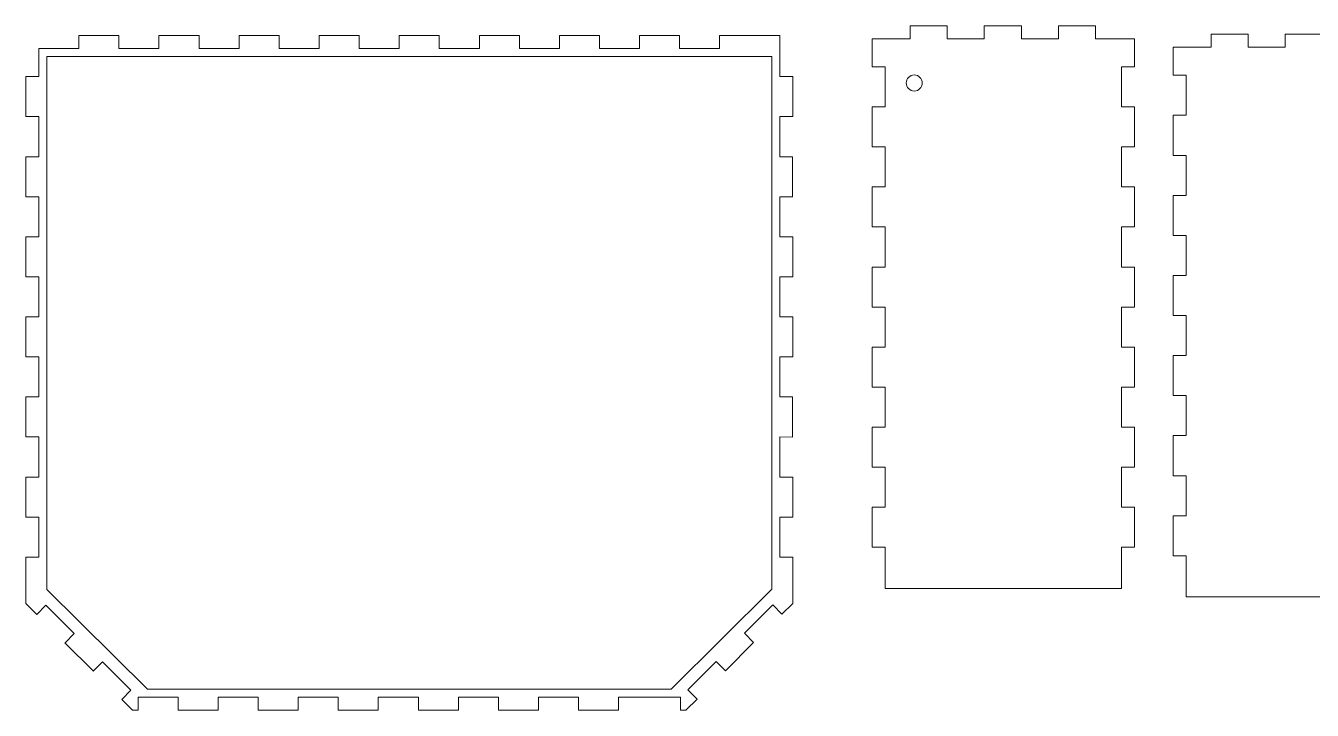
# Model space of a CAD drawing. Header units: millimetres. Extents: x -119 to 3616, y -1141 to -7.
# Drawn here: x 232 to 874, y -349 to -7 of the extents above; entities that cross this region are included whole.
import ezdxf

# ---------------------------------------------------------------- set-up
doc = ezdxf.new("R2010")
doc.units = ezdxf.units.MM
doc.header["$MEASUREMENT"] = 0
doc.layers.add('Layer 1', color=7, linetype='Continuous')

msp = doc.modelspace()

# ---------------------------------------------------------------- linework, layer by layer
at = {"layer": 'Layer 1', "color": 250, "lineweight": 9}
for points, knots in [([(609.4971, -300.8526), (609.4971, -300.8526), (614.8627, -295.4865), (614.8627, -295.4865), (614.8627, -295.4865), (614.8627, -295.4865), (614.8583, -272.3159), (614.8583, -272.3159), (614.8583, -272.3159), (614.8583, -272.3159), (608.3754, -272.349), (608.3754, -272.349), (608.3754, -272.349), (608.3754, -272.349), (608.3754, -252.349), (608.3754, -252.349), (608.3754, -252.349), (608.3754, -252.349), (614.8589, -252.349), (614.8589, -252.349), (614.8589, -252.349), (614.8589, -252.349), (614.8598, -232.349), (614.8598, -232.349), (614.8598, -232.349), (614.8598, -232.349), (608.3754, -232.349), (608.3754, -232.349), (608.3754, -232.349), (608.3754, -232.349), (608.3754, -212.349), (608.3754, -212.349), (608.3754, -212.349), (608.3754, -212.349), (614.8276, -212.3821), (614.8276, -212.3821), (614.8276, -212.3821), (614.8276, -212.3821), (614.8285, -192.3821), (614.8285, -192.3821), (614.8285, -192.3821), (614.8285, -192.3821), (608.3754, -192.349), (608.3754, -192.349), (608.3754, -192.349), (608.3754, -192.349), (608.3754, -172.349), (608.3754, -172.349), (608.3754, -172.349), (608.3754, -172.349), (614.862, -172.349), (614.862, -172.349), (614.862, -172.349), (614.862, -172.349), (614.863, -152.349), (614.863, -152.349), (614.863, -152.349), (614.863, -152.349), (608.3754, -152.349), (608.3754, -152.349), (608.3754, -152.349), (608.3754, -152.349), (608.3754, -132.349), (608.3754, -132.349), (608.3754, -132.349), (608.3754, -132.349), (614.8635, -132.349), (614.8635, -132.349), (614.8635, -132.349), (614.8635, -132.349), (614.8644, -112.349), (614.8644, -112.349), (614.8644, -112.349), (614.8644, -112.349), (608.3754, -112.349), (608.3754, -112.349), (608.3754, -112.349), (608.3754, -112.349), (608.3754, -92.349), (608.3754, -92.349), (608.3754, -92.349), (608.3754, -92.349), (614.8322, -92.349), (614.8322, -92.349), (614.8322, -92.349), (614.8322, -92.349), (614.8331, -72.349), (614.8331, -72.349), (614.8331, -72.349), (614.8331, -72.349), (608.3754, -72.349), (608.3754, -72.349), (608.3754, -72.349), (608.3754, -72.349), (608.3754, -52.349), (608.3754, -52.349), (608.3754, -52.349), (608.3754, -52.349), (614.8668, -52.349), (614.8668, -52.349), (614.8668, -52.349), (614.8668, -52.349), (614.8678, -32.349), (614.8678, -32.349), (614.8678, -32.349), (614.8678, -32.349), (608.3754, -32.349), (608.3754, -32.349), (608.3754, -32.349), (608.3754, -32.349), (608.3753, -11.8533), (608.3753, -11.8533), (608.3753, -11.8533), (608.3753, -11.8533), (578.3693, -11.8533), (578.3693, -11.8533), (578.3693, -11.8533), (578.3693, -11.8533), (578.3694, -18.349), (578.3694, -18.349), (578.3694, -18.349), (578.3694, -18.349), (558.3694, -18.349), (558.3694, -18.349), (558.3694, -18.349), (558.3694, -18.349), (558.3693, -11.8559), (558.3693, -11.8559), (558.3693, -11.8559), (558.3693, -11.8559), (538.3693, -11.8559), (538.3693, -11.8559), (538.3693, -11.8559), (538.3693, -11.8559), (538.3694, -18.349), (538.3694, -18.349), (538.3694, -18.349), (538.3694, -18.349), (518.3694, -18.349), (518.3694, -18.349), (518.3694, -18.349), (518.3694, -18.349), (518.3693, -11.8251), (518.3693, -11.8251), (518.3693, -11.8251), (518.3693, -11.8251), (498.3693, -11.8251), (498.3693, -11.8251), (498.3693, -11.8251), (498.3693, -11.8251), (498.3694, -18.349), (498.3694, -18.349), (498.3694, -18.349), (498.3694, -18.349), (478.3694, -18.349), (478.3694, -18.349), (478.3694, -18.349), (478.3694, -18.349), (478.3693, -11.8602), (478.3693, -11.8602), (478.3693, -11.8602), (478.3693, -11.8602), (458.3693, -11.8602), (458.3693, -11.8602), (458.3693, -11.8602), (458.3693, -11.8602), (458.3694, -18.349), (458.3694, -18.349), (458.3694, -18.349), (458.3694, -18.349), (438.3694, -18.349), (438.3694, -18.349), (438.3694, -18.349), (438.3694, -18.349), (438.3694, -11.8622), (438.3694, -11.8622), (438.3694, -11.8622), (438.3694, -11.8622), (418.3694, -11.8622), (418.3694, -11.8622), (418.3694, -11.8622), (418.3694, -11.8622), (418.3694, -18.349), (418.3694, -18.349), (418.3694, -18.349), (418.3694, -18.349), (398.3694, -18.349), (398.3694, -18.349), (398.3694, -18.349), (398.3694, -18.349), (398.3693, -11.8147), (398.3693, -11.8147), (398.3693, -11.8147), (398.3693, -11.8147), (378.3693, -11.8147), (378.3693, -11.8147), (378.3693, -11.8147), (378.3693, -11.8147), (378.3694, -18.349), (378.3694, -18.349), (378.3694, -18.349), (378.3694, -18.349), (358.3694, -18.349), (358.3694, -18.349), (358.3694, -18.349), (358.3694, -18.349), (358.3693, -11.8334), (358.3693, -11.8334), (358.3693, -11.8334), (358.3693, -11.8334), (338.3693, -11.8334), (338.3693, -11.8334), (338.3693, -11.8334), (338.3693, -11.8334), (338.3694, -18.349), (338.3694, -18.349), (338.3694, -18.349), (338.3694, -18.349), (318.3694, -18.349), (318.3694, -18.349), (318.3694, -18.349), (318.3694, -18.349), (318.3694, -11.8355), (318.3694, -11.8355), (318.3694, -11.8355), (318.3694, -11.8355), (298.3695, -11.8355), (298.3695, -11.8355), (298.3695, -11.8355), (298.3695, -11.8355), (298.3695, -18.349), (298.3695, -18.349), (298.3695, -18.349), (298.3695, -18.349), (278.3695, -18.349), (278.3695, -18.349), (278.3695, -18.349), (278.3695, -18.349), (278.3695, -11.887), (278.3695, -11.887), (278.3695, -11.887), (278.3695, -11.887), (258.3695, -11.887), (258.3695, -11.887), (258.3695, -11.887), (258.3695, -11.887), (258.3695, -18.349), (258.3695, -18.349), (258.3695, -18.349), (258.3695, -18.349), (238.3695, -18.349), (238.3695, -18.349), (238.3695, -18.349), (238.3695, -18.349), (238.3695, -32.349), (238.3695, -32.349), (238.3695, -32.349), (238.3695, -32.349), (231.8537, -32.349), (231.8537, -32.349), (231.8537, -32.349), (231.8537, -32.349), (231.8547, -52.349), (231.8547, -52.349), (231.8547, -52.349), (231.8547, -52.349), (238.3695, -52.349), (238.3695, -52.349), (238.3695, -52.349), (238.3695, -52.349), (238.3695, -72.349), (238.3695, -72.349), (238.3695, -72.349), (238.3695, -72.349), (231.856, -72.349), (231.856, -72.349), (231.856, -72.349), (231.856, -72.349), (231.8569, -92.349), (231.8569, -92.349), (231.8569, -92.349), (231.8569, -92.349), (238.3695, -92.349), (238.3695, -92.349), (238.3695, -92.349), (238.3695, -92.349), (238.3695, -112.349), (238.3695, -112.349), (238.3695, -112.349), (238.3695, -112.349), (231.8582, -112.349), (231.8582, -112.349), (231.8582, -112.349), (231.8582, -112.349), (231.8591, -132.349), (231.8591, -132.349), (231.8591, -132.349), (231.8591, -132.349), (238.3695, -132.349), (238.3695, -132.349), (238.3695, -132.349), (238.3695, -132.349), (238.3695, -152.349), (238.3695, -152.349), (238.3695, -152.349), (238.3695, -152.349), (231.8603, -152.349), (231.8603, -152.349), (231.8603, -152.349), (231.8603, -152.349), (231.8613, -172.349), (231.8613, -172.349), (231.8613, -172.349), (231.8613, -172.349), (238.3695, -172.349), (238.3695, -172.349), (238.3695, -172.349), (238.3695, -172.349), (238.3695, -192.349), (238.3695, -192.349), (238.3695, -192.349), (238.3695, -192.349), (231.8957, -192.349), (231.8957, -192.349), (231.8957, -192.349), (231.8957, -192.349), (231.8966, -212.349), (231.8966, -212.349), (231.8966, -212.349), (231.8966, -212.349), (238.3695, -212.349), (238.3695, -212.349), (238.3695, -212.349), (238.3695, -212.349), (238.3695, -232.349), (238.3695, -232.349), (238.3695, -232.349), (238.3695, -232.349), (231.8315, -232.349), (231.8315, -232.349), (231.8315, -232.349), (231.8315, -232.349), (231.8324, -252.349), (231.8324, -252.349), (231.8324, -252.349), (231.8324, -252.349), (238.3695, -252.349), (238.3695, -252.349), (238.3695, -252.349), (238.3695, -252.349), (238.3695, -272.349), (238.3695, -272.349), (238.3695, -272.349), (238.3695, -272.349), (231.867, -272.349), (231.867, -272.349), (231.867, -272.349), (231.867, -272.349), (231.8397, -295.491), (231.8397, -295.491), (231.8397, -295.491), (231.8397, -295.491), (237.3227, -300.9739), (237.3227, -300.9739)], [0, 0, 0, 0, 0.01086957, 0.01086957, 0.01086957, 0.01086957, 0.02173913, 0.02173913, 0.02173913, 0.02173913, 0.0326087, 0.0326087, 0.0326087, 0.0326087, 0.04347826, 0.04347826, 0.04347826, 0.04347826, 0.05434783, 0.05434783, 0.05434783, 0.05434783, 0.06521739, 0.06521739, 0.06521739, 0.06521739, 0.07608696, 0.07608696, 0.07608696, 0.07608696, 0.08695652, 0.08695652, 0.08695652, 0.08695652, 0.09782609, 0.09782609, 0.09782609, 0.09782609, 0.10869565, 0.10869565, 0.10869565, 0.10869565, 0.11956522, 0.11956522, 0.11956522, 0.11956522, 0.13043478, 0.13043478, 0.13043478, 0.13043478, 0.14130435, 0.14130435, 0.14130435, 0.14130435, 0.15217391, 0.15217391, 0.15217391, 0.15217391, 0.16304348, 0.16304348, 0.16304348, 0.16304348, 0.17391304, 0.17391304, 0.17391304, 0.17391304, 0.18478261, 0.18478261, 0.18478261, 0.18478261, 0.19565217, 0.19565217, 0.19565217, 0.19565217, 0.20652174, 0.20652174, 0.20652174, 0.20652174, 0.2173913, 0.2173913, 0.2173913, 0.2173913, 0.22826087, 0.22826087, 0.22826087, 0.22826087, 0.23913043, 0.23913043, 0.23913043, 0.23913043, 0.25, 0.25, 0.25, 0.25, 0.26086957, 0.26086957, 0.26086957, 0.26086957, 0.27173913, 0.27173913, 0.27173913, 0.27173913, 0.2826087, 0.2826087, 0.2826087, 0.2826087, 0.29347826, 0.29347826, 0.29347826, 0.29347826, 0.30434783, 0.30434783, 0.30434783, 0.30434783, 0.31521739, 0.31521739, 0.31521739, 0.31521739, 0.32608696, 0.32608696, 0.32608696, 0.32608696, 0.33695652, 0.33695652, 0.33695652, 0.33695652, 0.34782609, 0.34782609, 0.34782609, 0.34782609, 0.35869565, 0.35869565, 0.35869565, 0.35869565, 0.36956522, 0.36956522, 0.36956522, 0.36956522, 0.38043478, 0.38043478, 0.38043478, 0.38043478, 0.39130435, 0.39130435, 0.39130435, 0.39130435, 0.40217391, 0.40217391, 0.40217391, 0.40217391, 0.41304348, 0.41304348, 0.41304348, 0.41304348, 0.42391304, 0.42391304, 0.42391304, 0.42391304, 0.43478261, 0.43478261, 0.43478261, 0.43478261, 0.44565217, 0.44565217, 0.44565217, 0.44565217, 0.45652174, 0.45652174, 0.45652174, 0.45652174, 0.4673913, 0.4673913, 0.4673913, 0.4673913, 0.47826087, 0.47826087, 0.47826087, 0.47826087, 0.48913043, 0.48913043, 0.48913043, 0.48913043, 0.5, 0.5, 0.5, 0.5, 0.51086957, 0.51086957, 0.51086957, 0.51086957, 0.52173913, 0.52173913, 0.52173913, 0.52173913, 0.5326087, 0.5326087, 0.5326087, 0.5326087, 0.54347826, 0.54347826, 0.54347826, 0.54347826, 0.55434783, 0.55434783, 0.55434783, 0.55434783, 0.56521739, 0.56521739, 0.56521739, 0.56521739, 0.57608696, 0.57608696, 0.57608696, 0.57608696, 0.58695652, 0.58695652, 0.58695652, 0.58695652, 0.59782609, 0.59782609, 0.59782609, 0.59782609, 0.60869565, 0.60869565, 0.60869565, 0.60869565, 0.61956522, 0.61956522, 0.61956522, 0.61956522, 0.63043478, 0.63043478, 0.63043478, 0.63043478, 0.64130435, 0.64130435, 0.64130435, 0.64130435, 0.65217391, 0.65217391, 0.65217391, 0.65217391, 0.66304348, 0.66304348, 0.66304348, 0.66304348, 0.67391304, 0.67391304, 0.67391304, 0.67391304, 0.68478261, 0.68478261, 0.68478261, 0.68478261, 0.69565217, 0.69565217, 0.69565217, 0.69565217, 0.70652174, 0.70652174, 0.70652174, 0.70652174, 0.7173913, 0.7173913, 0.7173913, 0.7173913, 0.72826087, 0.72826087, 0.72826087, 0.72826087, 0.73913043, 0.73913043, 0.73913043, 0.73913043, 0.75, 0.75, 0.75, 0.75, 0.76086957, 0.76086957, 0.76086957, 0.76086957, 0.77173913, 0.77173913, 0.77173913, 0.77173913, 0.7826087, 0.7826087, 0.7826087, 0.7826087, 0.79347826, 0.79347826, 0.79347826, 0.79347826, 0.80434783, 0.80434783, 0.80434783, 0.80434783, 0.81521739, 0.81521739, 0.81521739, 0.81521739, 0.82608696, 0.82608696, 0.82608696, 0.82608696, 0.83695652, 0.83695652, 0.83695652, 0.83695652, 0.84782609, 0.84782609, 0.84782609, 0.84782609, 0.85869565, 0.85869565, 0.85869565, 0.85869565, 0.86956522, 0.86956522, 0.86956522, 0.86956522, 0.88043478, 0.88043478, 0.88043478, 0.88043478, 0.89130435, 0.89130435, 0.89130435, 0.89130435, 0.90217391, 0.90217391, 0.90217391, 0.90217391, 0.91304348, 0.91304348, 0.91304348, 0.91304348, 0.92391304, 0.92391304, 0.92391304, 0.92391304, 0.93478261, 0.93478261, 0.93478261, 0.93478261, 0.94565217, 0.94565217, 0.94565217, 0.94565217, 0.95652174, 0.95652174, 0.95652174, 0.95652174, 0.9673913, 0.9673913, 0.9673913, 0.9673913, 0.97826087, 0.97826087, 0.97826087, 0.97826087, 1, 1, 1, 1]), ([(673.56, -6.9655), (673.56, -6.9655), (692.0601, -6.9656), (692.0601, -6.9656), (692.0601, -6.9656), (692.0601, -6.9656), (692.06, -13.4507), (692.06, -13.4507), (692.06, -13.4507), (692.06, -13.4507), (710.5601, -13.4508), (710.5601, -13.4508), (710.5601, -13.4508), (710.5601, -13.4508), (710.56, -6.9984), (710.56, -6.9984), (710.56, -6.9984), (710.56, -6.9984), (729.06, -6.9984), (729.06, -6.9984), (729.06, -6.9984), (729.06, -6.9984), (729.0601, -13.4507), (729.0601, -13.4507), (729.0601, -13.4507), (729.0601, -13.4507), (747.56, -13.4507), (747.56, -13.4507), (747.56, -13.4507), (747.56, -13.4507), (747.5601, -6.9323), (747.5601, -6.9323), (747.5601, -6.9323), (747.5601, -6.9323), (766.0601, -6.9324), (766.0601, -6.9324), (766.0601, -6.9324), (766.0601, -6.9324), (766.0601, -13.4507), (766.0601, -13.4507), (766.0601, -13.4507), (766.0601, -13.4507), (785.5537, -13.4508), (785.5537, -13.4508), (785.5537, -13.4508), (785.5537, -13.4508), (785.5538, -27.4508), (785.5538, -27.4508), (785.5538, -27.4508), (785.5538, -27.4508), (779.0602, -27.4507), (779.0602, -27.4507), (779.0602, -27.4507), (779.0602, -27.4507), (779.0601, -47.4508), (779.0601, -47.4508), (779.0601, -47.4508), (779.0601, -47.4508), (785.5729, -47.4506), (785.5729, -47.4506), (785.5729, -47.4506), (785.5729, -47.4506), (785.5729, -67.4507), (785.5729, -67.4507), (785.5729, -67.4507), (785.5729, -67.4507), (779.06, -67.4507), (779.06, -67.4507), (779.06, -67.4507), (779.06, -67.4507), (779.06, -87.4507), (779.06, -87.4507), (779.06, -87.4507), (779.06, -87.4507), (785.5424, -87.4508), (785.5424, -87.4508), (785.5424, -87.4508), (785.5424, -87.4508), (785.5423, -107.4508), (785.5423, -107.4508), (785.5423, -107.4508), (785.5423, -107.4508), (779.06, -107.4507), (779.06, -107.4507), (779.06, -107.4507), (779.06, -107.4507), (779.0601, -127.4507), (779.0601, -127.4507), (779.0601, -127.4507), (779.0601, -127.4507), (785.5784, -127.4506), (785.5784, -127.4506), (785.5784, -127.4506), (785.5784, -127.4506), (785.5783, -147.4506), (785.5783, -147.4506), (785.5783, -147.4506), (785.5783, -147.4506), (779.0601, -147.4507), (779.0601, -147.4507), (779.0601, -147.4507), (779.0601, -147.4507), (779.0601, -167.4506), (779.0601, -167.4506), (779.0601, -167.4506), (779.0601, -167.4506), (785.5643, -167.4507), (785.5643, -167.4507), (785.5643, -167.4507), (785.5643, -167.4507), (785.5643, -187.4507), (785.5643, -187.4507), (785.5643, -187.4507), (785.5643, -187.4507), (779.0601, -187.4507), (779.0601, -187.4507), (779.0601, -187.4507), (779.0601, -187.4507), (779.0601, -207.4507), (779.0601, -207.4507), (779.0601, -207.4507), (779.0601, -207.4507), (785.5669, -207.4507), (785.5669, -207.4507), (785.5669, -207.4507), (785.5669, -207.4507), (785.567, -227.4506), (785.567, -227.4506), (785.567, -227.4506), (785.567, -227.4506), (779.0602, -227.4507), (779.0602, -227.4507), (779.0602, -227.4507), (779.0602, -227.4507), (779.0601, -247.4506), (779.0601, -247.4506), (779.0601, -247.4506), (779.0601, -247.4506), (785.6025, -247.4672), (785.6025, -247.4672), (785.6025, -247.4672), (785.6025, -247.4672), (785.6024, -267.4673), (785.6024, -267.4673), (785.6024, -267.4673), (785.6024, -267.4673), (779.0601, -267.4506), (779.0601, -267.4506), (779.0601, -267.4506), (779.0601, -267.4506), (779.0601, -287.9589), (779.0601, -287.9589), (779.0601, -287.9589), (779.0601, -287.9589), (661.0601, -287.9588), (661.0601, -287.9588), (661.0601, -287.9588), (661.0601, -287.9588), (661.0602, -267.4507), (661.0602, -267.4507), (661.0602, -267.4507), (661.0602, -267.4507), (654.5401, -267.4344), (654.5401, -267.4344), (654.5401, -267.4344), (654.5401, -267.4344), (654.5402, -247.4344), (654.5402, -247.4344), (654.5402, -247.4344), (654.5402, -247.4344), (661.0602, -247.4507), (661.0602, -247.4507), (661.0602, -247.4507), (661.0602, -247.4507), (661.06, -227.4507), (661.06, -227.4507), (661.06, -227.4507), (661.06, -227.4507), (654.5708, -227.4507), (654.5708, -227.4507), (654.5708, -227.4507), (654.5708, -227.4507), (654.5709, -207.4507), (654.5709, -207.4507), (654.5709, -207.4507), (654.5709, -207.4507), (661.06, -207.4506), (661.06, -207.4506), (661.06, -207.4506), (661.06, -207.4506), (661.0601, -187.4507), (661.0601, -187.4507), (661.0601, -187.4507), (661.0601, -187.4507), (654.5682, -187.4509), (654.5682, -187.4509), (654.5682, -187.4509), (654.5682, -187.4509), (654.5682, -167.4509), (654.5682, -167.4509), (654.5682, -167.4509), (654.5682, -167.4509), (661.0601, -167.4508), (661.0601, -167.4508), (661.0601, -167.4508), (661.0601, -167.4508), (661.0601, -147.4507), (661.0601, -147.4507), (661.0601, -147.4507), (661.0601, -147.4507), (654.5657, -147.4509), (654.5657, -147.4509), (654.5657, -147.4509), (654.5657, -147.4509), (654.5657, -127.4508), (654.5657, -127.4508), (654.5657, -127.4508), (654.5657, -127.4508), (661.06, -127.4507), (661.06, -127.4507), (661.06, -127.4507), (661.06, -127.4507), (661.0601, -107.4506), (661.0601, -107.4506), (661.0601, -107.4506), (661.0601, -107.4506), (654.5796, -107.4508), (654.5796, -107.4508), (654.5796, -107.4508), (654.5796, -107.4508), (654.5796, -87.4508), (654.5796, -87.4508), (654.5796, -87.4508), (654.5796, -87.4508), (661.0601, -87.4506), (661.0601, -87.4506), (661.0601, -87.4506), (661.0601, -87.4506), (661.0602, -67.4507), (661.0602, -67.4507), (661.0602, -67.4507), (661.0602, -67.4507), (654.5606, -67.4509), (654.5606, -67.4509), (654.5606, -67.4509), (654.5606, -67.4509), (654.5606, -47.4509), (654.5606, -47.4509), (654.5606, -47.4509), (654.5606, -47.4509), (661.0602, -47.4507), (661.0602, -47.4507), (661.0602, -47.4507), (661.0602, -47.4507), (661.0601, -27.4507), (661.0601, -27.4507), (661.0601, -27.4507), (661.0601, -27.4507), (654.5584, -27.4508), (654.5584, -27.4508), (654.5584, -27.4508), (654.5584, -27.4508), (654.5585, -13.4508), (654.5585, -13.4508), (654.5585, -13.4508), (654.5585, -13.4508), (673.5601, -13.4507), (673.5601, -13.4507), (673.5601, -13.4507), (673.5601, -13.4507), (673.56, -6.9655), (673.56, -6.9655)], [0, 0, 0, 0, 0.01449275, 0.01449275, 0.01449275, 0.01449275, 0.02898551, 0.02898551, 0.02898551, 0.02898551, 0.04347826, 0.04347826, 0.04347826, 0.04347826, 0.05797101, 0.05797101, 0.05797101, 0.05797101, 0.07246377, 0.07246377, 0.07246377, 0.07246377, 0.08695652, 0.08695652, 0.08695652, 0.08695652, 0.10144928, 0.10144928, 0.10144928, 0.10144928, 0.11594203, 0.11594203, 0.11594203, 0.11594203, 0.13043478, 0.13043478, 0.13043478, 0.13043478, 0.14492754, 0.14492754, 0.14492754, 0.14492754, 0.15942029, 0.15942029, 0.15942029, 0.15942029, 0.17391304, 0.17391304, 0.17391304, 0.17391304, 0.1884058, 0.1884058, 0.1884058, 0.1884058, 0.20289855, 0.20289855, 0.20289855, 0.20289855, 0.2173913, 0.2173913, 0.2173913, 0.2173913, 0.23188406, 0.23188406, 0.23188406, 0.23188406, 0.24637681, 0.24637681, 0.24637681, 0.24637681, 0.26086957, 0.26086957, 0.26086957, 0.26086957, 0.27536232, 0.27536232, 0.27536232, 0.27536232, 0.28985507, 0.28985507, 0.28985507, 0.28985507, 0.30434783, 0.30434783, 0.30434783, 0.30434783, 0.31884058, 0.31884058, 0.31884058, 0.31884058, 0.33333333, 0.33333333, 0.33333333, 0.33333333, 0.34782609, 0.34782609, 0.34782609, 0.34782609, 0.36231884, 0.36231884, 0.36231884, 0.36231884, 0.37681159, 0.37681159, 0.37681159, 0.37681159, 0.39130435, 0.39130435, 0.39130435, 0.39130435, 0.4057971, 0.4057971, 0.4057971, 0.4057971, 0.42028986, 0.42028986, 0.42028986, 0.42028986, 0.43478261, 0.43478261, 0.43478261, 0.43478261, 0.44927536, 0.44927536, 0.44927536, 0.44927536, 0.46376812, 0.46376812, 0.46376812, 0.46376812, 0.47826087, 0.47826087, 0.47826087, 0.47826087, 0.49275362, 0.49275362, 0.49275362, 0.49275362, 0.50724638, 0.50724638, 0.50724638, 0.50724638, 0.52173913, 0.52173913, 0.52173913, 0.52173913, 0.53623188, 0.53623188, 0.53623188, 0.53623188, 0.55072464, 0.55072464, 0.55072464, 0.55072464, 0.56521739, 0.56521739, 0.56521739, 0.56521739, 0.57971014, 0.57971014, 0.57971014, 0.57971014, 0.5942029, 0.5942029, 0.5942029, 0.5942029, 0.60869565, 0.60869565, 0.60869565, 0.60869565, 0.62318841, 0.62318841, 0.62318841, 0.62318841, 0.63768116, 0.63768116, 0.63768116, 0.63768116, 0.65217391, 0.65217391, 0.65217391, 0.65217391, 0.66666667, 0.66666667, 0.66666667, 0.66666667, 0.68115942, 0.68115942, 0.68115942, 0.68115942, 0.69565217, 0.69565217, 0.69565217, 0.69565217, 0.71014493, 0.71014493, 0.71014493, 0.71014493, 0.72463768, 0.72463768, 0.72463768, 0.72463768, 0.73913043, 0.73913043, 0.73913043, 0.73913043, 0.75362319, 0.75362319, 0.75362319, 0.75362319, 0.76811594, 0.76811594, 0.76811594, 0.76811594, 0.7826087, 0.7826087, 0.7826087, 0.7826087, 0.79710145, 0.79710145, 0.79710145, 0.79710145, 0.8115942, 0.8115942, 0.8115942, 0.8115942, 0.82608696, 0.82608696, 0.82608696, 0.82608696, 0.84057971, 0.84057971, 0.84057971, 0.84057971, 0.85507246, 0.85507246, 0.85507246, 0.85507246, 0.86956522, 0.86956522, 0.86956522, 0.86956522, 0.88405797, 0.88405797, 0.88405797, 0.88405797, 0.89855072, 0.89855072, 0.89855072, 0.89855072, 0.91304348, 0.91304348, 0.91304348, 0.91304348, 0.92753623, 0.92753623, 0.92753623, 0.92753623, 0.94202899, 0.94202899, 0.94202899, 0.94202899, 0.95652174, 0.95652174, 0.95652174, 0.95652174, 0.97101449, 0.97101449, 0.97101449, 0.97101449, 1, 1, 1, 1]), ([(823.8427, -11.1985), (823.8427, -11.1985), (842.3428, -11.1986), (842.3428, -11.1986), (842.3428, -11.1986), (842.3428, -11.1986), (842.3427, -17.6837), (842.3427, -17.6837), (842.3427, -17.6837), (842.3427, -17.6837), (860.8428, -17.6838), (860.8428, -17.6838), (860.8428, -17.6838), (860.8428, -17.6838), (860.8427, -11.2314), (860.8427, -11.2314), (860.8427, -11.2314), (860.8427, -11.2314), (879.3427, -11.2314), (879.3427, -11.2314), (879.3427, -11.2314), (879.3427, -11.2314), (879.3428, -17.6837), (879.3428, -17.6837), (879.3428, -17.6837), (879.3428, -17.6837), (897.8427, -17.6837), (897.8427, -17.6837), (897.8427, -17.6837), (897.8427, -17.6837), (897.8428, -11.1653), (897.8428, -11.1653), (897.8428, -11.1653), (897.8428, -11.1653), (916.3428, -11.1654), (916.3428, -11.1654), (916.3428, -11.1654), (916.3428, -11.1654), (916.3428, -17.6837), (916.3428, -17.6837), (916.3428, -17.6837), (916.3428, -17.6837), (935.8364, -17.6838), (935.8364, -17.6838), (935.8364, -17.6838), (935.8364, -17.6838), (935.8365, -31.6838), (935.8365, -31.6838), (935.8365, -31.6838), (935.8365, -31.6838), (929.3429, -31.6837), (929.3429, -31.6837), (929.3429, -31.6837), (929.3429, -31.6837), (929.3428, -51.6838), (929.3428, -51.6838), (929.3428, -51.6838), (929.3428, -51.6838), (935.8556, -51.6836), (935.8556, -51.6836), (935.8556, -51.6836), (935.8556, -51.6836), (935.8556, -71.6837), (935.8556, -71.6837), (935.8556, -71.6837), (935.8556, -71.6837), (929.3427, -71.6837), (929.3427, -71.6837), (929.3427, -71.6837), (929.3427, -71.6837), (929.3427, -91.6837), (929.3427, -91.6837), (929.3427, -91.6837), (929.3427, -91.6837), (935.8251, -91.6838), (935.8251, -91.6838), (935.8251, -91.6838), (935.8251, -91.6838), (935.825, -111.6838), (935.825, -111.6838), (935.825, -111.6838), (935.825, -111.6838), (929.3427, -111.6837), (929.3427, -111.6837), (929.3427, -111.6837), (929.3427, -111.6837), (929.3428, -131.6837), (929.3428, -131.6837), (929.3428, -131.6837), (929.3428, -131.6837), (935.8611, -131.6836), (935.8611, -131.6836), (935.8611, -131.6836), (935.8611, -131.6836), (935.861, -151.6836), (935.861, -151.6836), (935.861, -151.6836), (935.861, -151.6836), (929.3428, -151.6837), (929.3428, -151.6837), (929.3428, -151.6837), (929.3428, -151.6837), (929.3428, -171.6836), (929.3428, -171.6836), (929.3428, -171.6836), (929.3428, -171.6836), (935.847, -171.6837), (935.847, -171.6837), (935.847, -171.6837), (935.847, -171.6837), (935.847, -191.6837), (935.847, -191.6837), (935.847, -191.6837), (935.847, -191.6837), (929.3428, -191.6837), (929.3428, -191.6837), (929.3428, -191.6837), (929.3428, -191.6837), (929.3428, -211.6837), (929.3428, -211.6837), (929.3428, -211.6837), (929.3428, -211.6837), (935.8496, -211.6837), (935.8496, -211.6837), (935.8496, -211.6837), (935.8496, -211.6837), (935.8497, -231.6836), (935.8497, -231.6836), (935.8497, -231.6836), (935.8497, -231.6836), (929.3429, -231.6837), (929.3429, -231.6837), (929.3429, -231.6837), (929.3429, -231.6837), (929.3428, -251.6836), (929.3428, -251.6836), (929.3428, -251.6836), (929.3428, -251.6836), (935.8852, -251.7002), (935.8852, -251.7002), (935.8852, -251.7002), (935.8852, -251.7002), (935.8851, -271.7003), (935.8851, -271.7003), (935.8851, -271.7003), (935.8851, -271.7003), (929.3428, -271.6836), (929.3428, -271.6836), (929.3428, -271.6836), (929.3428, -271.6836), (929.3428, -292.1919), (929.3428, -292.1919), (929.3428, -292.1919), (929.3428, -292.1919), (811.3428, -292.1918), (811.3428, -292.1918), (811.3428, -292.1918), (811.3428, -292.1918), (811.3429, -271.6837), (811.3429, -271.6837), (811.3429, -271.6837), (811.3429, -271.6837), (804.8228, -271.6674), (804.8228, -271.6674), (804.8228, -271.6674), (804.8228, -271.6674), (804.8229, -251.6674), (804.8229, -251.6674), (804.8229, -251.6674), (804.8229, -251.6674), (811.3429, -251.6837), (811.3429, -251.6837), (811.3429, -251.6837), (811.3429, -251.6837), (811.3427, -231.6837), (811.3427, -231.6837), (811.3427, -231.6837), (811.3427, -231.6837), (804.8535, -231.6837), (804.8535, -231.6837), (804.8535, -231.6837), (804.8535, -231.6837), (804.8536, -211.6837), (804.8536, -211.6837), (804.8536, -211.6837), (804.8536, -211.6837), (811.3427, -211.6836), (811.3427, -211.6836), (811.3427, -211.6836), (811.3427, -211.6836), (811.3428, -191.6837), (811.3428, -191.6837), (811.3428, -191.6837), (811.3428, -191.6837), (804.8509, -191.6839), (804.8509, -191.6839), (804.8509, -191.6839), (804.8509, -191.6839), (804.8509, -171.6839), (804.8509, -171.6839), (804.8509, -171.6839), (804.8509, -171.6839), (811.3428, -171.6838), (811.3428, -171.6838), (811.3428, -171.6838), (811.3428, -171.6838), (811.3428, -151.6837), (811.3428, -151.6837), (811.3428, -151.6837), (811.3428, -151.6837), (804.8484, -151.6839), (804.8484, -151.6839), (804.8484, -151.6839), (804.8484, -151.6839), (804.8484, -131.6838), (804.8484, -131.6838), (804.8484, -131.6838), (804.8484, -131.6838), (811.3427, -131.6837), (811.3427, -131.6837), (811.3427, -131.6837), (811.3427, -131.6837), (811.3428, -111.6836), (811.3428, -111.6836), (811.3428, -111.6836), (811.3428, -111.6836), (804.8623, -111.6838), (804.8623, -111.6838), (804.8623, -111.6838), (804.8623, -111.6838), (804.8623, -91.6838), (804.8623, -91.6838), (804.8623, -91.6838), (804.8623, -91.6838), (811.3428, -91.6836), (811.3428, -91.6836), (811.3428, -91.6836), (811.3428, -91.6836), (811.3429, -71.6837), (811.3429, -71.6837), (811.3429, -71.6837), (811.3429, -71.6837), (804.8433, -71.6839), (804.8433, -71.6839), (804.8433, -71.6839), (804.8433, -71.6839), (804.8433, -51.6839), (804.8433, -51.6839), (804.8433, -51.6839), (804.8433, -51.6839), (811.3429, -51.6837), (811.3429, -51.6837), (811.3429, -51.6837), (811.3429, -51.6837), (811.3428, -31.6837), (811.3428, -31.6837), (811.3428, -31.6837), (811.3428, -31.6837), (804.8411, -31.6838), (804.8411, -31.6838), (804.8411, -31.6838), (804.8411, -31.6838), (804.8412, -17.6838), (804.8412, -17.6838), (804.8412, -17.6838), (804.8412, -17.6838), (823.8428, -17.6837), (823.8428, -17.6837), (823.8428, -17.6837), (823.8428, -17.6837), (823.8427, -11.1985), (823.8427, -11.1985)], [0, 0, 0, 0, 0.01449275, 0.01449275, 0.01449275, 0.01449275, 0.02898551, 0.02898551, 0.02898551, 0.02898551, 0.04347826, 0.04347826, 0.04347826, 0.04347826, 0.05797101, 0.05797101, 0.05797101, 0.05797101, 0.07246377, 0.07246377, 0.07246377, 0.07246377, 0.08695652, 0.08695652, 0.08695652, 0.08695652, 0.10144928, 0.10144928, 0.10144928, 0.10144928, 0.11594203, 0.11594203, 0.11594203, 0.11594203, 0.13043478, 0.13043478, 0.13043478, 0.13043478, 0.14492754, 0.14492754, 0.14492754, 0.14492754, 0.15942029, 0.15942029, 0.15942029, 0.15942029, 0.17391304, 0.17391304, 0.17391304, 0.17391304, 0.1884058, 0.1884058, 0.1884058, 0.1884058, 0.20289855, 0.20289855, 0.20289855, 0.20289855, 0.2173913, 0.2173913, 0.2173913, 0.2173913, 0.23188406, 0.23188406, 0.23188406, 0.23188406, 0.24637681, 0.24637681, 0.24637681, 0.24637681, 0.26086957, 0.26086957, 0.26086957, 0.26086957, 0.27536232, 0.27536232, 0.27536232, 0.27536232, 0.28985507, 0.28985507, 0.28985507, 0.28985507, 0.30434783, 0.30434783, 0.30434783, 0.30434783, 0.31884058, 0.31884058, 0.31884058, 0.31884058, 0.33333333, 0.33333333, 0.33333333, 0.33333333, 0.34782609, 0.34782609, 0.34782609, 0.34782609, 0.36231884, 0.36231884, 0.36231884, 0.36231884, 0.37681159, 0.37681159, 0.37681159, 0.37681159, 0.39130435, 0.39130435, 0.39130435, 0.39130435, 0.4057971, 0.4057971, 0.4057971, 0.4057971, 0.42028986, 0.42028986, 0.42028986, 0.42028986, 0.43478261, 0.43478261, 0.43478261, 0.43478261, 0.44927536, 0.44927536, 0.44927536, 0.44927536, 0.46376812, 0.46376812, 0.46376812, 0.46376812, 0.47826087, 0.47826087, 0.47826087, 0.47826087, 0.49275362, 0.49275362, 0.49275362, 0.49275362, 0.50724638, 0.50724638, 0.50724638, 0.50724638, 0.52173913, 0.52173913, 0.52173913, 0.52173913, 0.53623188, 0.53623188, 0.53623188, 0.53623188, 0.55072464, 0.55072464, 0.55072464, 0.55072464, 0.56521739, 0.56521739, 0.56521739, 0.56521739, 0.57971014, 0.57971014, 0.57971014, 0.57971014, 0.5942029, 0.5942029, 0.5942029, 0.5942029, 0.60869565, 0.60869565, 0.60869565, 0.60869565, 0.62318841, 0.62318841, 0.62318841, 0.62318841, 0.63768116, 0.63768116, 0.63768116, 0.63768116, 0.65217391, 0.65217391, 0.65217391, 0.65217391, 0.66666667, 0.66666667, 0.66666667, 0.66666667, 0.68115942, 0.68115942, 0.68115942, 0.68115942, 0.69565217, 0.69565217, 0.69565217, 0.69565217, 0.71014493, 0.71014493, 0.71014493, 0.71014493, 0.72463768, 0.72463768, 0.72463768, 0.72463768, 0.73913043, 0.73913043, 0.73913043, 0.73913043, 0.75362319, 0.75362319, 0.75362319, 0.75362319, 0.76811594, 0.76811594, 0.76811594, 0.76811594, 0.7826087, 0.7826087, 0.7826087, 0.7826087, 0.79710145, 0.79710145, 0.79710145, 0.79710145, 0.8115942, 0.8115942, 0.8115942, 0.8115942, 0.82608696, 0.82608696, 0.82608696, 0.82608696, 0.84057971, 0.84057971, 0.84057971, 0.84057971, 0.85507246, 0.85507246, 0.85507246, 0.85507246, 0.86956522, 0.86956522, 0.86956522, 0.86956522, 0.88405797, 0.88405797, 0.88405797, 0.88405797, 0.89855072, 0.89855072, 0.89855072, 0.89855072, 0.91304348, 0.91304348, 0.91304348, 0.91304348, 0.92753623, 0.92753623, 0.92753623, 0.92753623, 0.94202899, 0.94202899, 0.94202899, 0.94202899, 0.95652174, 0.95652174, 0.95652174, 0.95652174, 0.97101449, 0.97101449, 0.97101449, 0.97101449, 1, 1, 1, 1]), ([(242.3695, -22.349), (242.3695, -22.349), (604.3754, -22.349), (604.3754, -22.349), (604.3754, -22.349), (604.3754, -22.349), (604.3629, -288.4412), (604.3629, -288.4412), (604.3629, -288.4412), (604.3629, -288.4412), (554.0912, -338.349), (554.0912, -338.349), (554.0912, -338.349), (554.0912, -338.349), (292.6294, -338.349), (292.6294, -338.349), (292.6294, -338.349), (292.6294, -338.349), (242.382, -288.4921), (242.382, -288.4921), (242.382, -288.4921), (242.382, -288.4921), (242.3695, -22.349), (242.3695, -22.349)], [0, 0, 0, 0, 0.14285714, 0.14285714, 0.14285714, 0.14285714, 0.28571429, 0.28571429, 0.28571429, 0.28571429, 0.42857143, 0.42857143, 0.42857143, 0.42857143, 0.57142857, 0.57142857, 0.57142857, 0.57142857, 0.71428571, 0.71428571, 0.71428571, 0.71428571, 1, 1, 1, 1]), ([(675.5761, -31.5392), (677.7852, -31.5392), (679.5761, -33.3301), (679.5761, -35.5392), (679.5761, -35.5392), (679.5761, -37.7483), (677.7852, -39.5392), (675.5761, -39.5392), (675.5761, -39.5392), (673.367, -39.5392), (671.5761, -37.7483), (671.5761, -35.5392), (671.5761, -35.5392), (671.5761, -33.3301), (673.367, -31.5392), (675.5761, -31.5392)], [0, 0, 0, 0, 0.2, 0.2, 0.2, 0.2, 0.4, 0.4, 0.4, 0.4, 0.6, 0.6, 0.6, 0.6, 1, 1, 1, 1]), ([(237.3227, -300.9739), (237.3227, -300.9739), (241.9065, -296.3653), (241.9065, -296.3653), (241.9065, -296.3653), (241.9065, -296.3653), (256.061, -310.5199), (256.061, -310.5199), (256.061, -310.5199), (256.061, -310.5199), (251.4729, -315.1242), (251.4729, -315.1242)], [0, 0, 0, 0, 0.25, 0.25, 0.25, 0.25, 0.5, 0.5, 0.5, 0.5, 1, 1, 1, 1]), ([(595.3557, -314.9954), (595.3557, -314.9954), (590.7594, -310.3993), (590.7594, -310.3993), (590.7594, -310.3993), (590.7594, -310.3993), (604.9174, -296.2398), (604.9174, -296.2398), (604.9174, -296.2398), (604.9174, -296.2398), (609.4971, -300.8526), (609.4971, -300.8526)], [0, 0, 0, 0, 0.25, 0.25, 0.25, 0.25, 0.5, 0.5, 0.5, 0.5, 1, 1, 1, 1]), ([(567.0812, -343.2729), (567.0812, -343.2729), (561.5044, -348.8504), (561.5044, -348.8504), (561.5044, -348.8504), (561.5044, -348.8504), (558.8278, -348.841), (558.8278, -348.841), (558.8278, -348.841), (558.8278, -348.841), (558.8278, -342.349), (558.8278, -342.349), (558.8278, -342.349), (558.8278, -342.349), (527.9247, -342.349), (527.9247, -342.349), (527.9247, -342.349), (527.9247, -342.349), (527.9247, -348.8595), (527.9247, -348.8595), (527.9247, -348.8595), (527.9247, -348.8595), (507.9247, -348.8595), (507.9247, -348.8595), (507.9247, -348.8595), (507.9247, -348.8595), (507.9247, -342.349), (507.9247, -342.349), (507.9247, -342.349), (507.9247, -342.349), (487.9247, -342.349), (487.9247, -342.349), (487.9247, -342.349), (487.9247, -342.349), (487.9246, -348.8613), (487.9246, -348.8613), (487.9246, -348.8613), (487.9246, -348.8613), (467.9246, -348.8613), (467.9246, -348.8613), (467.9246, -348.8613), (467.9246, -348.8613), (467.9247, -342.349), (467.9247, -342.349), (467.9247, -342.349), (467.9247, -342.349), (447.9247, -342.349), (447.9247, -342.349), (447.9247, -342.349), (447.9247, -342.349), (447.9246, -348.8302), (447.9246, -348.8302), (447.9246, -348.8302), (447.9246, -348.8302), (427.9246, -348.8302), (427.9246, -348.8302), (427.9246, -348.8302), (427.9246, -348.8302), (427.9247, -342.349), (427.9247, -342.349), (427.9247, -342.349), (427.9247, -342.349), (407.9247, -342.349), (407.9247, -342.349), (407.9247, -342.349), (407.9247, -342.349), (407.9246, -348.8652), (407.9246, -348.8652), (407.9246, -348.8652), (407.9246, -348.8652), (387.9246, -348.8652), (387.9246, -348.8652), (387.9246, -348.8652), (387.9246, -348.8652), (387.9247, -342.349), (387.9247, -342.349), (387.9247, -342.349), (387.9247, -342.349), (367.9247, -342.349), (367.9247, -342.349), (367.9247, -342.349), (367.9247, -342.349), (367.9247, -348.8338), (367.9247, -348.8338), (367.9247, -348.8338), (367.9247, -348.8338), (347.9247, -348.8338), (347.9247, -348.8338), (347.9247, -348.8338), (347.9247, -348.8338), (347.9247, -342.349), (347.9247, -342.349), (347.9247, -342.349), (347.9247, -342.349), (327.9247, -342.349), (327.9247, -342.349), (327.9247, -342.349), (327.9247, -342.349), (327.9247, -348.8522), (327.9247, -348.8522), (327.9247, -348.8522), (327.9247, -348.8522), (307.9247, -348.8522), (307.9247, -348.8522), (307.9247, -348.8522), (307.9247, -348.8522), (307.9247, -342.349), (307.9247, -342.349), (307.9247, -342.349), (307.9247, -342.349), (287.9248, -342.349), (287.9248, -342.349), (287.9248, -342.349), (287.9248, -342.349), (287.933, -348.8452), (287.933, -348.8452), (287.933, -348.8452), (287.933, -348.8452), (285.2009, -348.8521), (285.2009, -348.8521), (285.2009, -348.8521), (285.2009, -348.8521), (279.7655, -343.4168), (279.7655, -343.4168), (279.7655, -343.4168), (279.7655, -343.4168), (284.3618, -338.8206), (284.3618, -338.8206), (284.3618, -338.8206), (284.3618, -338.8206), (270.1793, -324.6381), (270.1793, -324.6381), (270.1793, -324.6381), (270.1793, -324.6381), (265.5711, -329.2794), (265.5711, -329.2794)], [0, 0, 0, 0, 0.02857143, 0.02857143, 0.02857143, 0.02857143, 0.05714286, 0.05714286, 0.05714286, 0.05714286, 0.08571429, 0.08571429, 0.08571429, 0.08571429, 0.11428571, 0.11428571, 0.11428571, 0.11428571, 0.14285714, 0.14285714, 0.14285714, 0.14285714, 0.17142857, 0.17142857, 0.17142857, 0.17142857, 0.2, 0.2, 0.2, 0.2, 0.22857143, 0.22857143, 0.22857143, 0.22857143, 0.25714286, 0.25714286, 0.25714286, 0.25714286, 0.28571429, 0.28571429, 0.28571429, 0.28571429, 0.31428571, 0.31428571, 0.31428571, 0.31428571, 0.34285714, 0.34285714, 0.34285714, 0.34285714, 0.37142857, 0.37142857, 0.37142857, 0.37142857, 0.4, 0.4, 0.4, 0.4, 0.42857143, 0.42857143, 0.42857143, 0.42857143, 0.45714286, 0.45714286, 0.45714286, 0.45714286, 0.48571429, 0.48571429, 0.48571429, 0.48571429, 0.51428571, 0.51428571, 0.51428571, 0.51428571, 0.54285714, 0.54285714, 0.54285714, 0.54285714, 0.57142857, 0.57142857, 0.57142857, 0.57142857, 0.6, 0.6, 0.6, 0.6, 0.62857143, 0.62857143, 0.62857143, 0.62857143, 0.65714286, 0.65714286, 0.65714286, 0.65714286, 0.68571429, 0.68571429, 0.68571429, 0.68571429, 0.71428571, 0.71428571, 0.71428571, 0.71428571, 0.74285714, 0.74285714, 0.74285714, 0.74285714, 0.77142857, 0.77142857, 0.77142857, 0.77142857, 0.8, 0.8, 0.8, 0.8, 0.82857143, 0.82857143, 0.82857143, 0.82857143, 0.85714286, 0.85714286, 0.85714286, 0.85714286, 0.88571429, 0.88571429, 0.88571429, 0.88571429, 0.91428571, 0.91428571, 0.91428571, 0.91428571, 0.94285714, 0.94285714, 0.94285714, 0.94285714, 1, 1, 1, 1]), ([(567.0812, -343.2729), (567.0812, -343.2729), (562.5098, -338.652), (562.5098, -338.652), (562.5098, -338.652), (562.5098, -338.652), (576.6264, -324.5339), (576.6264, -324.5339), (576.6264, -324.5339), (576.6264, -324.5339), (581.2226, -329.13), (581.2226, -329.13)], [0, 0, 0, 0, 0.25, 0.25, 0.25, 0.25, 0.5, 0.5, 0.5, 0.5, 1, 1, 1, 1])]:
    msp.add_open_spline(points, degree=3, knots=knots, dxfattribs=at)
for points in [[(251.4115, -315.1031), (251.4115, -315.1031), (265.6172, -329.2684), (265.6172, -329.2684)], [(581.2226, -329.13), (581.2226, -329.13), (595.3557, -314.9954), (595.3557, -314.9954)]]:
    msp.add_open_spline(points, degree=3, dxfattribs=at)

doc.saveas('drawing.dxf')
